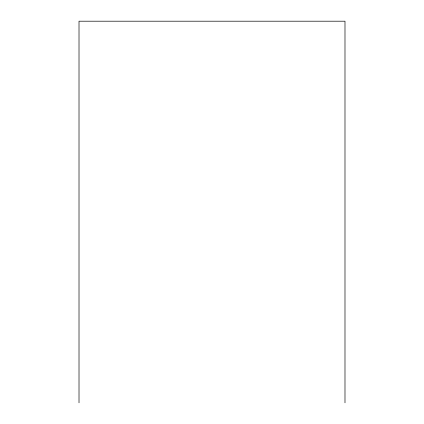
<?xml version="1.0" encoding="UTF-8"?>
<svg xmlns="http://www.w3.org/2000/svg" width="424" height="424" viewBox="0 0 424 424"><rect width="100%" height="100%" fill="white"/><g stroke="black" fill="none" stroke-linecap="round" stroke-linejoin="round"><path stroke-width="0.64" d="M344.988 402.8L344.988 21.2L79.012 21.2L79.012 402.8"/></g></svg>
